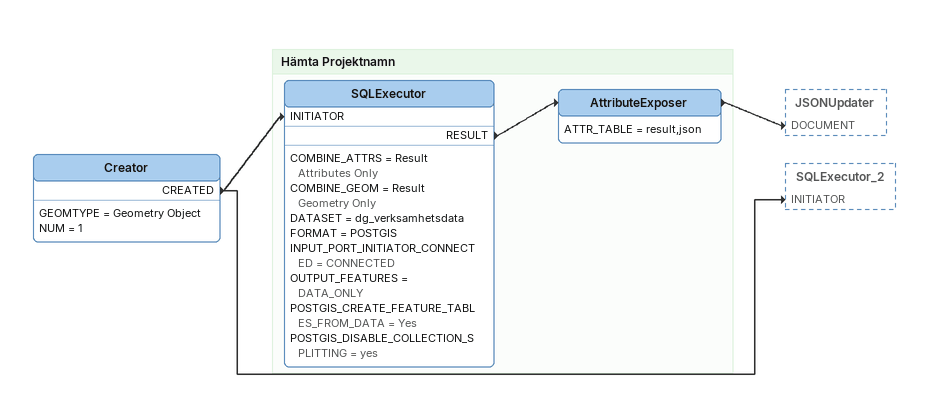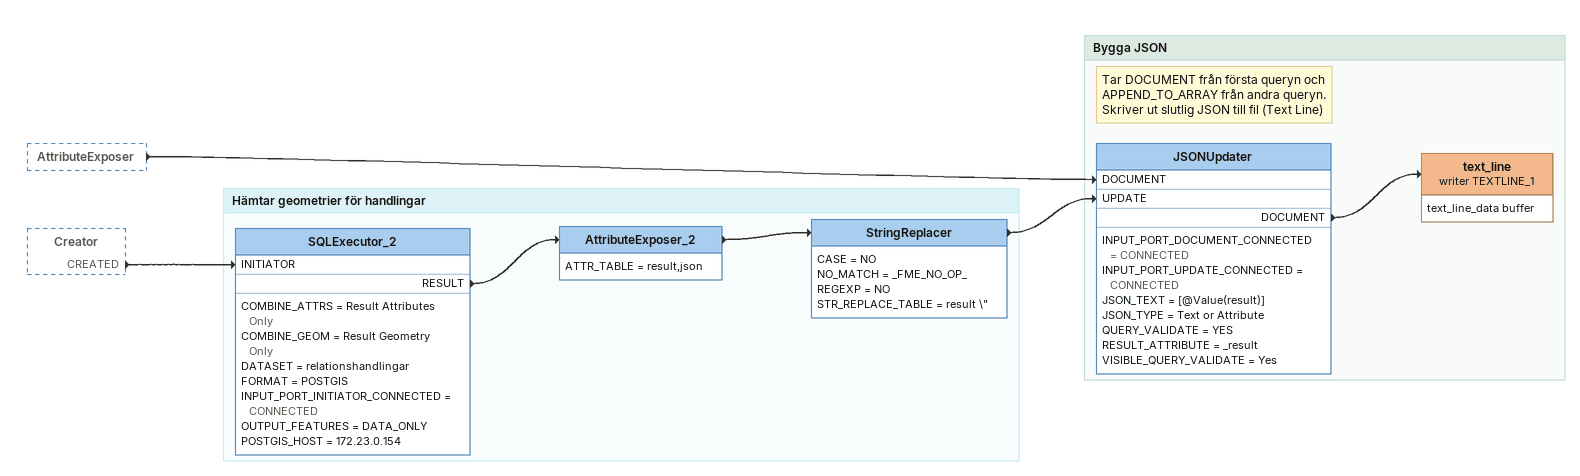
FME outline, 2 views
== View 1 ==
Creator
    GEOMTYPE = Geometry Object
    NUM = 1
    CREATED -> SQLExecutor [INITIATOR]
    CREATED -> SQLExecutor_2 [INITIATOR]

Bookmark: Hämta Projektnamn
SQLExecutor
    COMBINE_ATTRS = Result Attributes Only
    COMBINE_GEOM = Result Geometry Only
    DATASET = dg_verksamhetsdata
    FORMAT = POSTGIS
    INPUT_PORT_INITIATOR_CONNECTED = CONNECTED
    OUTPUT_FEATURES = DATA_ONLY
    POSTGIS_CREATE_FEATURE_TABLES_FROM_DATA = Yes
    POSTGIS_DISABLE_COLLECTION_SPLITTING = yes
    RESULT -> AttributeExposer
AttributeExposer
    ATTR_TABLE = result,json
    -> JSONUpdater [DOCUMENT]

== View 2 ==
AttributeExposer [outside]
    -> JSONUpdater [DOCUMENT]
Creator [outside]
    CREATED -> SQLExecutor_2 [INITIATOR]

Bookmark: Hämtar geometrier för handlingar
SQLExecutor_2
    COMBINE_ATTRS = Result Attributes Only
    COMBINE_GEOM = Result Geometry Only
    DATASET = relationshandlingar
    FORMAT = POSTGIS
    INPUT_PORT_INITIATOR_CONNECTED = CONNECTED
    OUTPUT_FEATURES = DATA_ONLY
    POSTGIS_HOST = 172.23.0.154
    RESULT -> AttributeExposer_2
AttributeExposer_2
    ATTR_TABLE = result,json
    -> StringReplacer
StringReplacer
    CASE = NO
    NO_MATCH = _FME_NO_OP_
    REGEXP = NO
    STR_REPLACE_TABLE = result \"
    -> JSONUpdater [UPDATE]

Bookmark: Bygga JSON
Note: Tar DOCUMENT från första queryn och APPEND_TO_ARRAY från andra queryn. Skriver ut slutlig JSON till fil (Text Line)
JSONUpdater
    INPUT_PORT_DOCUMENT_CONNECTED = CONNECTED
    INPUT_PORT_UPDATE_CONNECTED = CONNECTED
    JSON_TEXT = [@Value(result)]
    JSON_TYPE = Text or Attribute
    QUERY_VALIDATE = YES
    RESULT_ATTRIBUTE = _result
    VISIBLE_QUERY_VALIDATE = Yes
    DOCUMENT -> text_line (writer TEXTLINE_1)
text_line (writer TEXTLINE_1)
    attributes: text_line_data buffer
